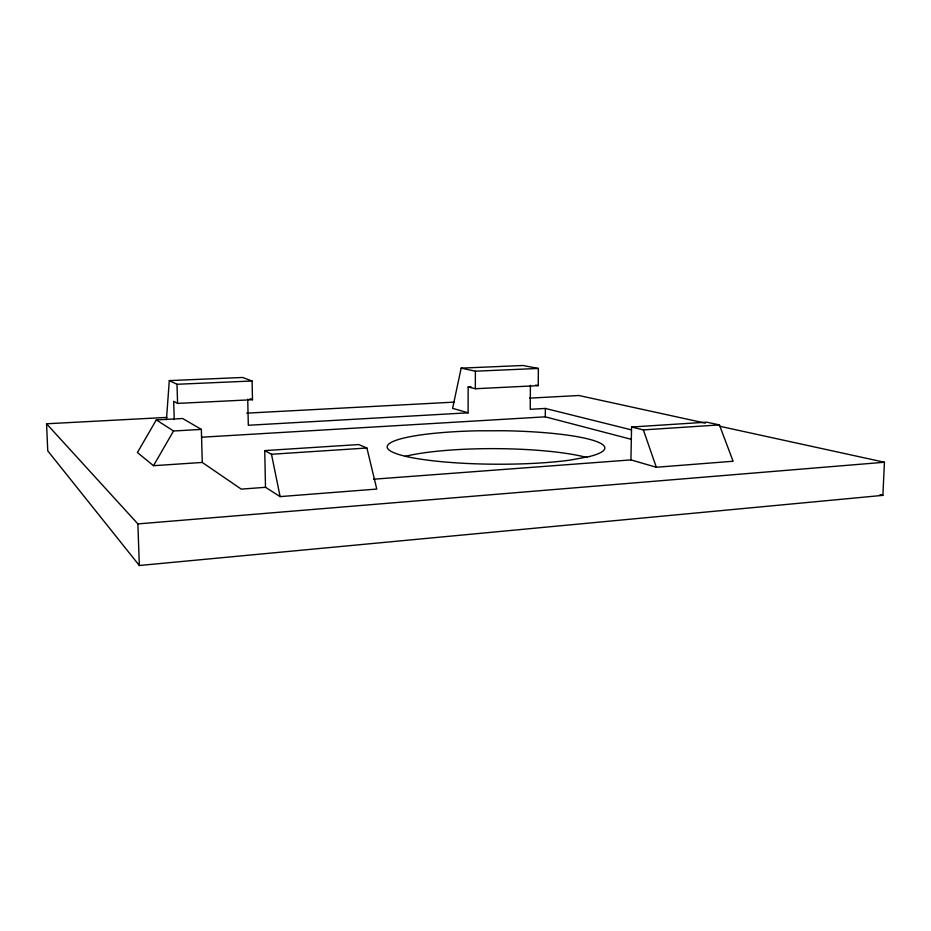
<?xml version="1.0" encoding="UTF-8"?>
<svg xmlns="http://www.w3.org/2000/svg" width="931" height="931" viewBox="0 0 931 931"><rect width="100%" height="100%" fill="white"/><g stroke="black" fill="none" stroke-linecap="round" stroke-linejoin="round"><path stroke-width="1.4" d="M247.727 399.143L248.321 425.269L468.118 412.817L468.153 386.97L471.051 386.83M461.159 368.141L522.943 365.499L538.374 368.443L538.223 385.632L475.345 388.727L475.38 371.201L461.159 368.141L452.606 408.337L468.118 412.817M530.414 385.353L530.216 409.303L545.368 408.441L631.195 429.808M630.997 439.246L545.287 416.832L545.368 408.441M630.927 459.902L631.567 427.015L706.757 422.174L719.407 424.92L733.104 461.252L656.32 467.246L630.927 459.902L373.564 479.209M166.94 417.391L46.55 423.78L47.76 450.872L139.336 565.501L882.879 495.362L884.45 462.242L719.593 426.235M166.44 419.741L169.291 380.604L242.607 377.474L252.08 380.988L252.487 399.713L177.588 403.402L173.678 401.284L174.237 419.59M201.352 429.412L182.639 418.508L156.315 419.916L137.416 452.536L153.487 465.698L173.538 430.995L201.352 429.412L202.271 462.451L241.269 489.124L265.498 487.309L280.115 496.607L376.776 489.066L366.907 448.009L358.738 444.553L264.741 450.592L265.498 487.309M46.55 423.78L137.881 523.909L884.45 462.242M153.487 465.698L202.271 462.451M264.741 450.592L271.491 454.258L366.907 448.009M631.567 427.015L643.356 429.901L719.407 424.92M202.225 437.174L545.287 416.832M246.727 413.155L454.153 402.134M529.576 398.131L578.896 395.512L705.384 423.14M169.291 380.604L177.006 384.282L252.08 380.988M475.38 371.201L538.374 368.443M535.628 385.062L538.223 385.632M468.153 386.97L475.345 388.727M880.063 494.652L882.879 495.362M250.102 398.701L252.487 399.713M156.315 419.916L173.538 430.995M643.356 429.901L656.32 467.246M271.491 454.258L280.115 496.607M137.881 523.909L139.336 565.501M177.006 384.282L177.588 403.402M404.973 456.423A108.613 18.329 0.3 0 1 586.879 457.493M589.381 456.539L570.528 460.042A108.846 16.781 0.3 0 1 398.584 454.421A108.846 16.781 0.3 0 1 477.626 430.809L503.799 430.739A108.846 16.781 0.3 0 1 589.381 456.539"/></g></svg>
